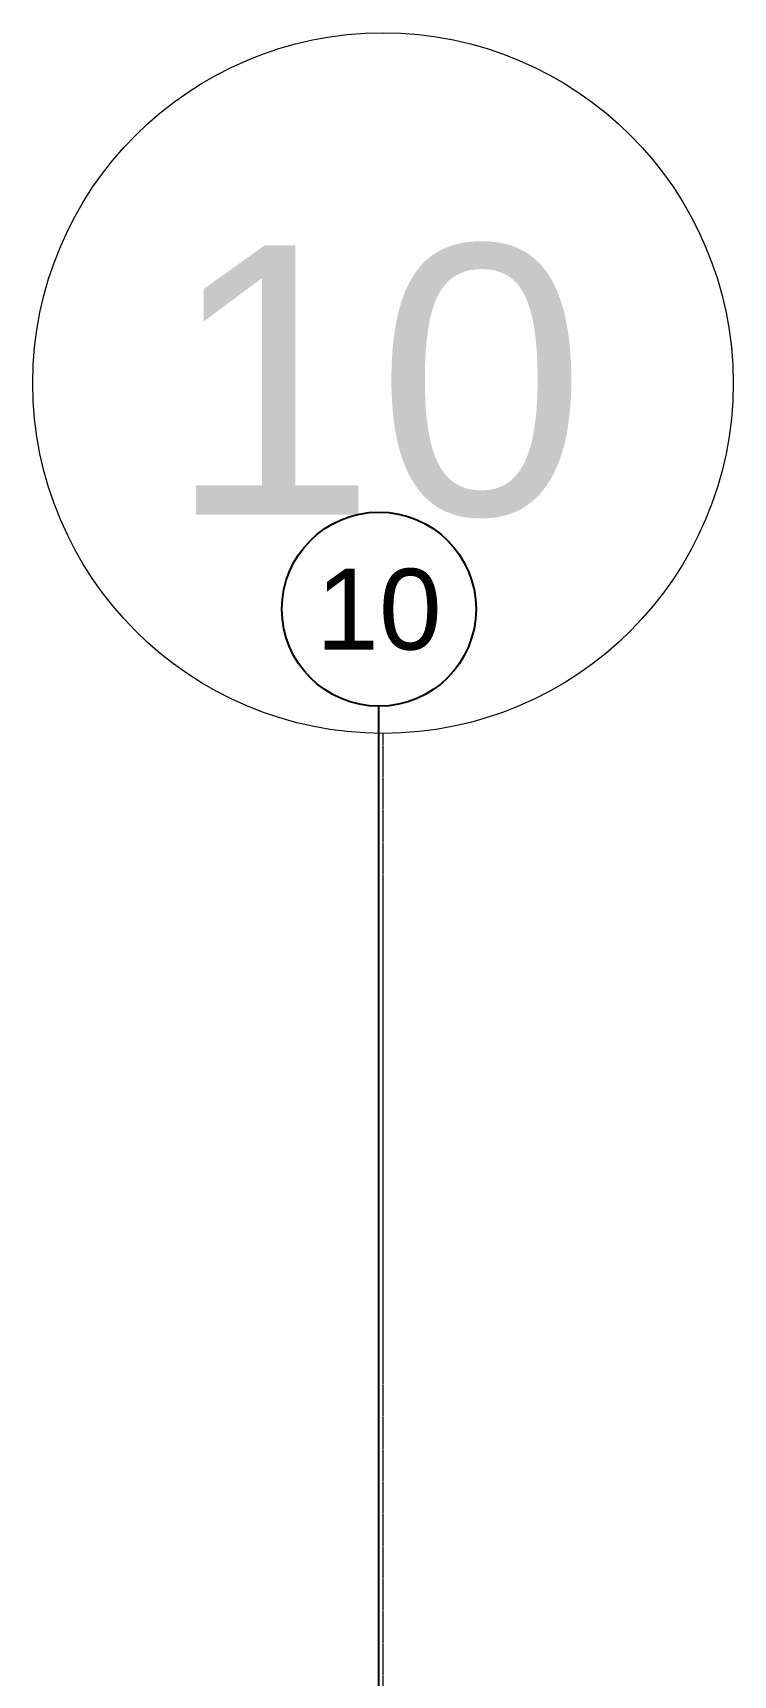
# Model space of a CAD drawing. Header units: millimetres. Extents: x -18178 to 96133, y -22425 to 61598.
# Drawn here: x 46330 to 48930, y 55503 to 61598 of the extents above; entities that cross this region are included whole.
import ezdxf
from ezdxf.enums import TextEntityAlignment as Align

# ---------------------------------------------------------------- set-up
doc = ezdxf.new("R2010")
doc.units = ezdxf.units.MM
doc.linetypes.add('Centre', pattern=[10, 6, -1.25, 1.5, -1.25])
doc.layers.add('eae-bb-mım.', color=7, linetype='Continuous')
doc.layers.add('S-GRID', color=7, linetype='Continuous', lineweight=9)
doc.layers.add('S-GRID-IDEN', color=7, linetype='Continuous', lineweight=9)
doc.styles.add('Arial', font='arial.ttf')
doc.styles.get("Standard").update_dxf_attribs({"font": 'arial.ttf'})

# ---------------------------------------------------------------- blocks, each defined once
blk = doc.blocks.new('Grid - Arup_Grid_Head_Circle-39942-Busbar Distribution First Floor  Layout - Phase 1')
at = {"layer": 'S-GRID-IDEN', "color": 253, "lineweight": 18, "true_color": 0xaaaaaa}
blk.add_circle((0, 0), 6.5, dxfattribs=at)
blk = doc.blocks.new('IL021-ARP-ZZ-XX-M3-J-A-0001_rvt-1-Busbar Distribution First Floor  Layout - Phase 1')
at = {"layer": 'S-GRID', "color": 253, "linetype": 'Centre', "lineweight": 18, "true_color": 0xaaaaaa}
blk.add_line((57600, -7278.7), (57600, 59074.3), dxfattribs=at)
at = {"color": 253, "lineweight": 5, "true_color": 0xaaaaaa, "xscale": 199.9999999999999, "yscale": 199.9999999999999, "zscale": 199.9999999999999}
blk.add_blockref('Grid - Arup_Grid_Head_Circle-39942-Busbar Distribution First Floor  Layout - Phase 1', (57600, 60374.3), dxfattribs=at)
at = {"layer": 'S-GRID-IDEN', "color": 253, "lineweight": 18, "true_color": 0xaaaaaa, "insert": (56799.8, 60886.1), "char_height": 1000, "width": 1924.05, "attachment_point": 1, "style": 'Arial'}
blk.add_mtext('10', dxfattribs=at)

msp = doc.modelspace()

# ---------------------------------------------------------------- linework, layer by layer
at = {"layer": 'eae-bb-mım.'}
msp.add_lwpolyline([(47615, 54700), (47615, 59099.26401)], dxfattribs=at)
msp.add_circle((47615, 59459.57006), 360.30605, dxfattribs=at)

# ---------------------------------------------------------------- block references
at = {"layer": 'eae-bb-mım.', "lineweight": 5}
msp.add_blockref('IL021-ARP-ZZ-XX-M3-J-A-0001_rvt-1-Busbar Distribution First Floor  Layout - Phase 1', (-9969.99989, -75.97871), dxfattribs=at)

# ---------------------------------------------------------------- texts
at = {"layer": 'eae-bb-mım.'}
msp.add_text('10', height=300, dxfattribs=at).set_placement((47615, 59459.57006), align=Align.MIDDLE)

doc.saveas('drawing.dxf')
